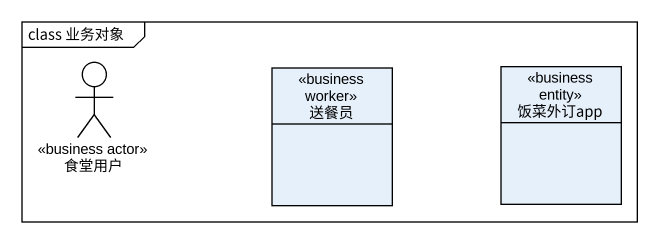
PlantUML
@startuml
mainframe class 业务对象
allowmixing
hide circle
hide empty members
actor 食堂用户 <<business actor>>
class 饭菜外订app <<business entity>>
class 送餐员 <<business worker>>
@enduml
